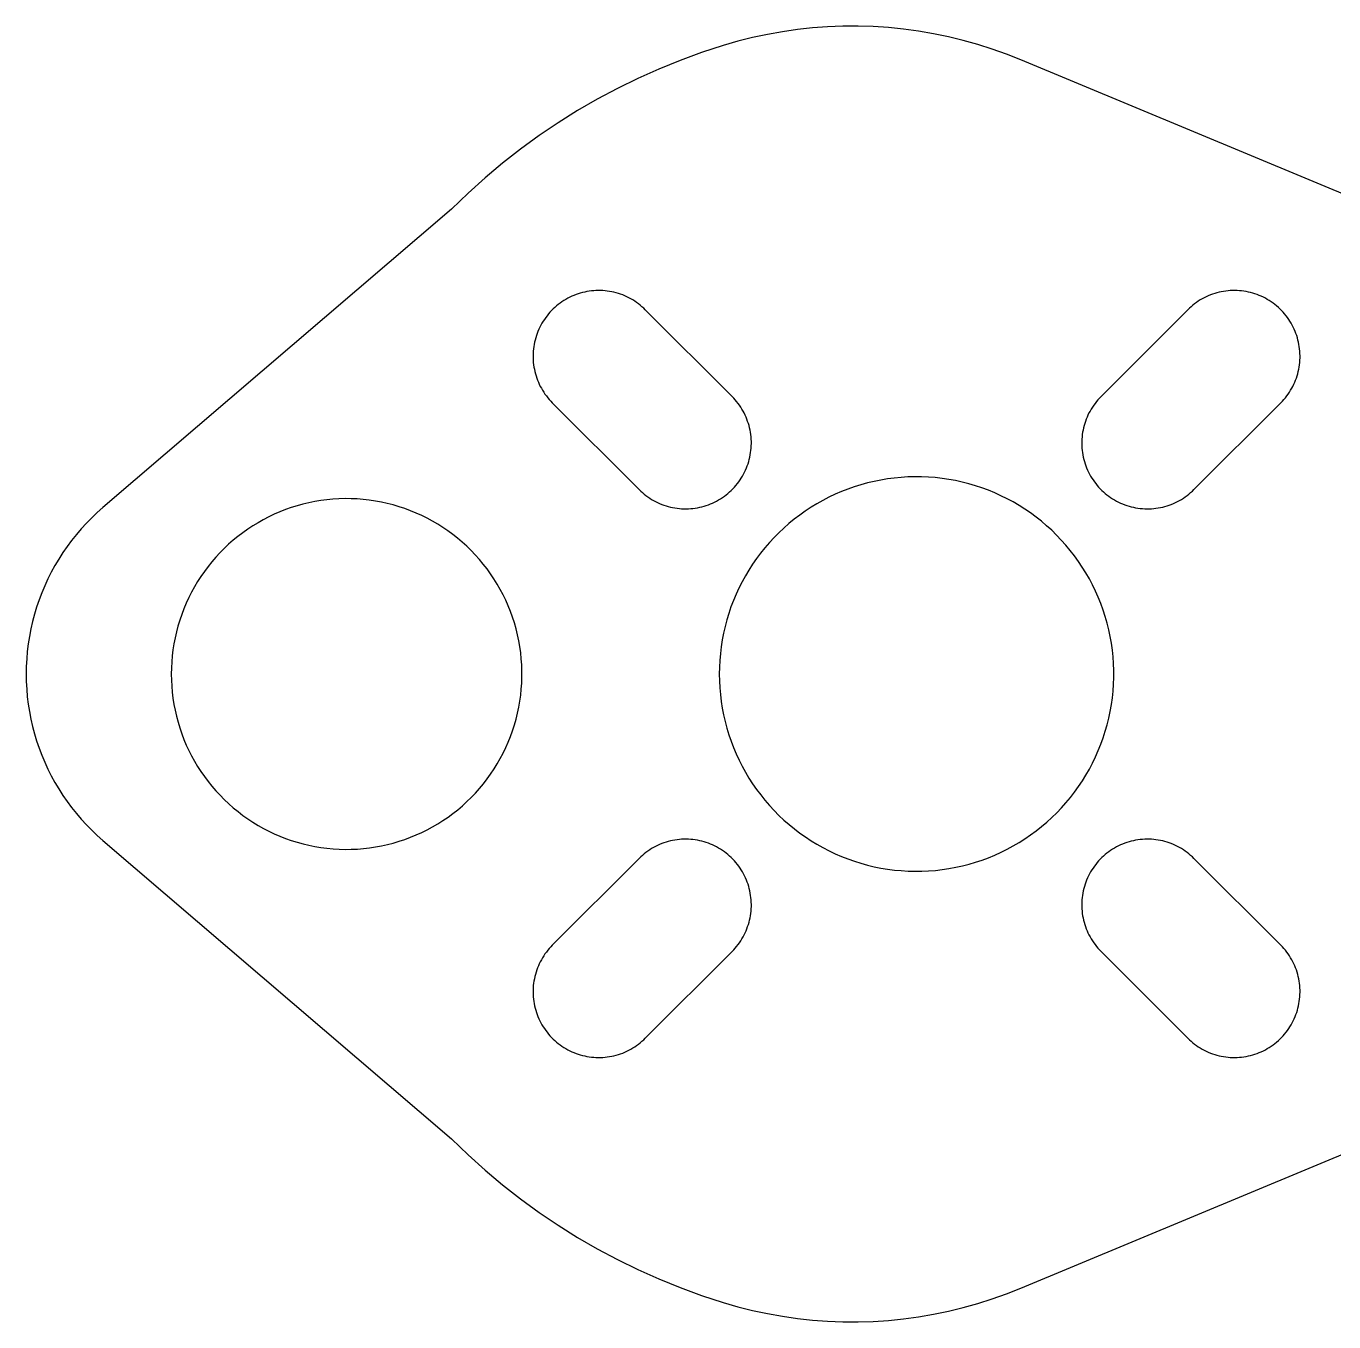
# Model space of a CAD drawing. Header units: millimetres. Extents: x 1015 to 1415, y -25 to 475.
# Drawn here: x 1058.83 to 1088.66, y 54.5 to 84.05 of the extents above; entities that cross this region are included whole.
import ezdxf

# ---------------------------------------------------------------- set-up
doc = ezdxf.new("R2010")
doc.units = ezdxf.units.MM
doc.header["$MEASUREMENT"] = 0
doc.layers.add('corte', color=1, linetype='Continuous', true_color=0xff0000)

msp = doc.modelspace()

# ---------------------------------------------------------------- linework, layer by layer
at = {"layer": 'corte', "linetype": 'Continuous', "lineweight": 25}
for p, q in [((1075.741, 83.866), (1075.402, 83.793)), ((1076.082, 83.927), (1075.741, 83.866)), ((1076.425, 83.976), (1076.082, 83.927)), ((1076.77, 84.013), (1076.425, 83.976)), ((1077.115, 84.039), (1076.77, 84.013)), ((1077.462, 84.052), (1077.115, 84.039)), ((1077.808, 84.053), (1077.462, 84.052)), ((1078.154, 84.043), (1077.808, 84.053)), ((1078.5, 84.02), (1078.154, 84.043)), ((1078.845, 83.985), (1078.5, 84.02)), ((1079.189, 83.939), (1078.845, 83.985)), ((1079.53, 83.88), (1079.189, 83.939)), ((1079.869, 83.81), (1079.53, 83.88)), ((1074.733, 83.612), (1074.237, 83.45)), ((1075.066, 83.708), (1074.733, 83.612)), ((1075.402, 83.793), (1075.066, 83.708)), ((1080.206, 83.728), (1079.869, 83.81)), ((1080.54, 83.634), (1080.206, 83.728)), ((1080.87, 83.529), (1080.54, 83.634)), ((1081.197, 83.413), (1080.87, 83.529)), ((1073.747, 83.271), (1073.263, 83.075)), ((1074.237, 83.45), (1073.747, 83.271)), ((1081.519, 83.285), (1081.197, 83.413)), ((1101.296, 75.044), (1081.519, 83.285)), ((1073.263, 83.075), (1072.787, 82.862)), ((1072.318, 82.633), (1071.858, 82.387)), ((1072.787, 82.862), (1072.318, 82.633)), ((1071.858, 82.387), (1071.406, 82.126)), ((1071.406, 82.126), (1070.964, 81.849)), ((1070.964, 81.849), (1070.531, 81.557)), ((1070.531, 81.557), (1070.109, 81.25)), ((1070.109, 81.25), (1069.698, 80.929)), ((1069.698, 80.929), (1069.299, 80.593)), ((1069.299, 80.593), (1068.911, 80.244)), ((1068.911, 80.244), (1068.536, 79.882)), ((1068.536, 79.882), (1060.581, 73.074)), ((1071.232, 77.869), (1071.186, 77.845)), ((1071.279, 77.891), (1071.232, 77.869)), ((1071.326, 77.911), (1071.279, 77.891)), ((1071.375, 77.93), (1071.326, 77.911)), ((1071.424, 77.947), (1071.375, 77.93)), ((1071.473, 77.962), (1071.424, 77.947)), ((1071.523, 77.976), (1071.473, 77.962)), ((1071.573, 77.988), (1071.523, 77.976)), ((1071.624, 77.998), (1071.573, 77.988)), ((1071.675, 78.007), (1071.624, 77.998)), ((1071.727, 78.013), (1071.675, 78.007)), ((1071.778, 78.018), (1071.727, 78.013)), ((1071.83, 78.022), (1071.778, 78.018)), ((1071.882, 78.023), (1071.83, 78.022)), ((1071.933, 78.022), (1071.882, 78.023)), ((1071.985, 78.02), (1071.933, 78.022)), ((1072.037, 78.016), (1071.985, 78.02)), ((1072.088, 78.01), (1072.037, 78.016)), ((1072.139, 78.003), (1072.088, 78.01)), ((1072.19, 77.993), (1072.139, 78.003)), ((1072.241, 77.982), (1072.19, 77.993)), ((1072.291, 77.97), (1072.241, 77.982)), ((1072.341, 77.955), (1072.291, 77.97)), ((1072.39, 77.939), (1072.341, 77.955)), ((1072.439, 77.921), (1072.39, 77.939)), ((1072.486, 77.901), (1072.439, 77.921)), ((1072.534, 77.88), (1072.486, 77.901)), ((1072.58, 77.857), (1072.534, 77.88)), ((1072.626, 77.833), (1072.58, 77.857)), ((1085.705, 77.857), (1085.659, 77.833)), ((1085.751, 77.88), (1085.705, 77.857)), ((1085.798, 77.901), (1085.751, 77.88)), ((1085.846, 77.921), (1085.798, 77.901)), ((1085.895, 77.939), (1085.846, 77.921)), ((1085.944, 77.955), (1085.895, 77.939)), ((1085.994, 77.97), (1085.944, 77.955)), ((1086.044, 77.982), (1085.994, 77.97)), ((1086.094, 77.993), (1086.044, 77.982)), ((1086.145, 78.003), (1086.094, 77.993)), ((1086.197, 78.01), (1086.145, 78.003)), ((1086.248, 78.016), (1086.197, 78.01)), ((1086.3, 78.02), (1086.248, 78.016)), ((1086.351, 78.022), (1086.3, 78.02)), ((1086.403, 78.023), (1086.351, 78.022)), ((1086.455, 78.022), (1086.403, 78.023)), ((1086.507, 78.018), (1086.455, 78.022)), ((1086.558, 78.013), (1086.507, 78.018)), ((1086.61, 78.007), (1086.558, 78.013)), ((1086.661, 77.998), (1086.61, 78.007)), ((1086.711, 77.988), (1086.661, 77.998)), ((1086.762, 77.976), (1086.711, 77.988)), ((1086.812, 77.962), (1086.762, 77.976)), ((1086.861, 77.947), (1086.812, 77.962)), ((1086.91, 77.93), (1086.861, 77.947)), ((1086.958, 77.911), (1086.91, 77.93)), ((1087.006, 77.891), (1086.958, 77.911)), ((1087.053, 77.869), (1087.006, 77.891)), ((1087.099, 77.845), (1087.053, 77.869)), ((1070.816, 77.565), (1070.78, 77.527)), ((1070.852, 77.602), (1070.816, 77.565)), ((1070.89, 77.637), (1070.852, 77.602)), ((1070.929, 77.671), (1070.89, 77.637)), ((1070.969, 77.704), (1070.929, 77.671)), ((1071.011, 77.735), (1070.969, 77.704)), ((1071.053, 77.765), (1071.011, 77.735)), ((1071.096, 77.793), (1071.053, 77.765)), ((1071.141, 77.82), (1071.096, 77.793)), ((1071.186, 77.845), (1071.141, 77.82)), ((1072.671, 77.807), (1072.626, 77.833)), ((1072.714, 77.779), (1072.671, 77.807)), ((1072.757, 77.75), (1072.714, 77.779)), ((1072.799, 77.719), (1072.757, 77.75)), ((1072.84, 77.688), (1072.799, 77.719)), ((1072.879, 77.654), (1072.84, 77.688)), ((1072.918, 77.62), (1072.879, 77.654)), ((1072.955, 77.584), (1072.918, 77.62)), ((1074.935, 75.604), (1072.955, 77.584)), ((1085.33, 77.584), (1083.35, 75.604)), ((1085.367, 77.62), (1085.33, 77.584)), ((1085.405, 77.654), (1085.367, 77.62)), ((1085.445, 77.688), (1085.405, 77.654)), ((1085.486, 77.719), (1085.445, 77.688)), ((1085.527, 77.75), (1085.486, 77.719)), ((1085.57, 77.779), (1085.527, 77.75)), ((1085.614, 77.807), (1085.57, 77.779)), ((1085.659, 77.833), (1085.614, 77.807)), ((1087.144, 77.82), (1087.099, 77.845)), ((1087.188, 77.793), (1087.144, 77.82)), ((1087.232, 77.765), (1087.188, 77.793)), ((1087.274, 77.735), (1087.232, 77.765)), ((1087.315, 77.704), (1087.274, 77.735)), ((1087.355, 77.671), (1087.315, 77.704)), ((1087.395, 77.637), (1087.355, 77.671)), ((1087.432, 77.602), (1087.395, 77.637)), ((1087.469, 77.565), (1087.432, 77.602)), ((1087.504, 77.527), (1087.469, 77.565)), ((1070.598, 77.277), (1070.572, 77.231)), ((1070.624, 77.321), (1070.598, 77.277)), ((1070.653, 77.364), (1070.624, 77.321)), ((1070.683, 77.407), (1070.653, 77.364)), ((1070.714, 77.448), (1070.683, 77.407)), ((1070.746, 77.488), (1070.714, 77.448)), ((1070.78, 77.527), (1070.746, 77.488)), ((1087.538, 77.488), (1087.504, 77.527)), ((1087.571, 77.448), (1087.538, 77.488)), ((1087.602, 77.407), (1087.571, 77.448)), ((1087.632, 77.364), (1087.602, 77.407)), ((1087.66, 77.321), (1087.632, 77.364)), ((1087.687, 77.277), (1087.66, 77.321)), ((1087.712, 77.231), (1087.687, 77.277)), ((1070.47, 76.994), (1070.455, 76.944)), ((1070.487, 77.043), (1070.47, 76.994)), ((1070.506, 77.091), (1070.487, 77.043)), ((1070.527, 77.139), (1070.506, 77.091)), ((1070.549, 77.185), (1070.527, 77.139)), ((1070.572, 77.231), (1070.549, 77.185)), ((1087.736, 77.185), (1087.712, 77.231)), ((1087.758, 77.139), (1087.736, 77.185)), ((1087.778, 77.091), (1087.758, 77.139)), ((1087.797, 77.043), (1087.778, 77.091)), ((1087.814, 76.994), (1087.797, 77.043)), ((1087.83, 76.944), (1087.814, 76.994)), ((1070.404, 76.691), (1070.399, 76.639)), ((1070.411, 76.742), (1070.404, 76.691)), ((1070.419, 76.793), (1070.411, 76.742)), ((1070.429, 76.844), (1070.419, 76.793)), ((1070.441, 76.894), (1070.429, 76.844)), ((1070.455, 76.944), (1070.441, 76.894)), ((1087.843, 76.894), (1087.83, 76.944)), ((1087.855, 76.844), (1087.843, 76.894)), ((1087.866, 76.793), (1087.855, 76.844)), ((1087.874, 76.742), (1087.866, 76.793)), ((1087.881, 76.691), (1087.874, 76.742)), ((1087.886, 76.639), (1087.881, 76.691)), ((1070.396, 76.588), (1070.395, 76.536)), ((1070.395, 76.536), (1070.395, 76.484)), ((1070.395, 76.484), (1070.397, 76.432)), ((1070.399, 76.639), (1070.396, 76.588)), ((1070.397, 76.432), (1070.401, 76.381)), ((1070.401, 76.381), (1070.407, 76.329)), ((1087.878, 76.329), (1087.883, 76.381)), ((1087.883, 76.381), (1087.887, 76.432)), ((1087.889, 76.588), (1087.886, 76.639)), ((1087.887, 76.432), (1087.89, 76.484)), ((1087.89, 76.536), (1087.889, 76.588)), ((1087.89, 76.484), (1087.89, 76.536)), ((1070.407, 76.329), (1070.415, 76.278)), ((1070.415, 76.278), (1070.424, 76.227)), ((1070.424, 76.227), (1070.435, 76.177)), ((1070.435, 76.177), (1070.448, 76.126)), ((1070.448, 76.126), (1070.462, 76.077)), ((1070.462, 76.077), (1070.479, 76.027)), ((1087.806, 76.027), (1087.822, 76.077)), ((1087.822, 76.077), (1087.837, 76.126)), ((1087.837, 76.126), (1087.85, 76.177)), ((1087.85, 76.177), (1087.861, 76.227)), ((1087.861, 76.227), (1087.87, 76.278)), ((1087.87, 76.278), (1087.878, 76.329)), ((1070.479, 76.027), (1070.497, 75.979)), ((1070.497, 75.979), (1070.516, 75.931)), ((1070.516, 75.931), (1070.537, 75.884)), ((1070.537, 75.884), (1070.56, 75.837)), ((1070.56, 75.837), (1070.585, 75.792)), ((1070.585, 75.792), (1070.611, 75.747)), ((1087.674, 75.747), (1087.7, 75.792)), ((1087.7, 75.792), (1087.724, 75.837)), ((1087.724, 75.837), (1087.747, 75.884)), ((1087.747, 75.884), (1087.768, 75.931)), ((1087.768, 75.931), (1087.788, 75.979)), ((1087.788, 75.979), (1087.806, 76.027)), ((1070.611, 75.747), (1070.638, 75.703)), ((1070.638, 75.703), (1070.667, 75.66)), ((1070.667, 75.66), (1070.698, 75.618)), ((1070.698, 75.618), (1070.73, 75.578)), ((1070.73, 75.578), (1070.763, 75.538)), ((1070.763, 75.538), (1070.798, 75.499)), ((1070.798, 75.499), (1070.834, 75.462)), ((1074.971, 75.566), (1074.935, 75.604)), ((1075.006, 75.528), (1074.971, 75.566)), ((1075.039, 75.488), (1075.006, 75.528)), ((1075.071, 75.448), (1075.039, 75.488)), ((1083.246, 75.488), (1083.214, 75.448)), ((1083.279, 75.528), (1083.246, 75.488)), ((1083.314, 75.566), (1083.279, 75.528)), ((1083.35, 75.604), (1083.314, 75.566)), ((1087.451, 75.462), (1087.487, 75.499)), ((1087.487, 75.499), (1087.522, 75.538)), ((1087.522, 75.538), (1087.555, 75.578)), ((1087.555, 75.578), (1087.587, 75.618)), ((1087.587, 75.618), (1087.617, 75.66)), ((1087.617, 75.66), (1087.646, 75.703)), ((1087.646, 75.703), (1087.674, 75.747)), ((1070.834, 75.462), (1072.814, 73.482)), ((1075.101, 75.406), (1075.071, 75.448)), ((1075.131, 75.363), (1075.101, 75.406)), ((1075.158, 75.319), (1075.131, 75.363)), ((1075.184, 75.274), (1075.158, 75.319)), ((1075.209, 75.229), (1075.184, 75.274)), ((1075.231, 75.182), (1075.209, 75.229)), ((1075.253, 75.135), (1075.231, 75.182)), ((1083.053, 75.182), (1083.032, 75.135)), ((1083.076, 75.229), (1083.053, 75.182)), ((1083.101, 75.274), (1083.076, 75.229)), ((1083.127, 75.319), (1083.101, 75.274)), ((1083.154, 75.363), (1083.127, 75.319)), ((1083.183, 75.406), (1083.154, 75.363)), ((1083.214, 75.448), (1083.183, 75.406)), ((1085.471, 73.482), (1087.451, 75.462)), ((1075.272, 75.087), (1075.253, 75.135)), ((1075.29, 75.038), (1075.272, 75.087)), ((1075.306, 74.989), (1075.29, 75.038)), ((1075.321, 74.94), (1075.306, 74.989)), ((1075.334, 74.889), (1075.321, 74.94)), ((1075.345, 74.839), (1075.334, 74.889)), ((1082.951, 74.889), (1082.94, 74.839)), ((1082.964, 74.94), (1082.951, 74.889)), ((1082.978, 74.989), (1082.964, 74.94)), ((1082.994, 75.038), (1082.978, 74.989)), ((1083.012, 75.087), (1082.994, 75.038)), ((1083.032, 75.135), (1083.012, 75.087)), ((1075.354, 74.788), (1075.345, 74.839)), ((1075.362, 74.737), (1075.354, 74.788)), ((1075.368, 74.685), (1075.362, 74.737)), ((1075.372, 74.634), (1075.368, 74.685)), ((1075.374, 74.582), (1075.372, 74.634)), ((1075.374, 74.53), (1075.374, 74.582)), ((1082.911, 74.582), (1082.91, 74.53)), ((1082.913, 74.634), (1082.911, 74.582)), ((1082.917, 74.685), (1082.913, 74.634)), ((1082.923, 74.737), (1082.917, 74.685)), ((1082.93, 74.788), (1082.923, 74.737)), ((1082.94, 74.839), (1082.93, 74.788)), ((1075.35, 74.273), (1075.358, 74.324)), ((1075.358, 74.324), (1075.365, 74.375)), ((1075.365, 74.375), (1075.37, 74.427)), ((1075.37, 74.427), (1075.373, 74.478)), ((1075.373, 74.478), (1075.374, 74.53)), ((1082.91, 74.53), (1082.912, 74.478)), ((1082.912, 74.478), (1082.915, 74.427)), ((1082.915, 74.427), (1082.92, 74.375)), ((1082.92, 74.375), (1082.926, 74.324)), ((1082.926, 74.324), (1082.935, 74.273)), ((1075.263, 73.975), (1075.281, 74.023)), ((1075.281, 74.023), (1075.299, 74.072)), ((1075.299, 74.072), (1075.314, 74.122)), ((1075.314, 74.122), (1075.328, 74.171)), ((1075.328, 74.171), (1075.34, 74.222)), ((1075.34, 74.222), (1075.35, 74.273)), ((1082.935, 74.273), (1082.945, 74.222)), ((1082.945, 74.222), (1082.957, 74.171)), ((1082.957, 74.171), (1082.971, 74.122)), ((1082.971, 74.122), (1082.986, 74.072)), ((1082.986, 74.072), (1083.003, 74.023)), ((1083.003, 74.023), (1083.022, 73.975)), ((1075.086, 73.659), (1075.116, 73.702)), ((1075.116, 73.702), (1075.145, 73.745)), ((1075.145, 73.745), (1075.171, 73.789)), ((1075.171, 73.789), (1075.197, 73.834)), ((1075.197, 73.834), (1075.22, 73.881)), ((1075.22, 73.881), (1075.242, 73.927)), ((1075.242, 73.927), (1075.263, 73.975)), ((1078.325, 73.7), (1078.172, 73.669)), ((1078.479, 73.726), (1078.325, 73.7)), ((1078.634, 73.746), (1078.479, 73.726)), ((1078.79, 73.761), (1078.634, 73.746)), ((1078.946, 73.771), (1078.79, 73.761)), ((1079.102, 73.775), (1078.946, 73.771)), ((1079.258, 73.774), (1079.102, 73.775)), ((1079.414, 73.767), (1079.258, 73.774)), ((1079.57, 73.755), (1079.414, 73.767)), ((1079.725, 73.737), (1079.57, 73.755)), ((1079.88, 73.714), (1079.725, 73.737)), ((1080.033, 73.686), (1079.88, 73.714)), ((1080.186, 73.652), (1080.033, 73.686)), ((1083.022, 73.975), (1083.042, 73.927)), ((1083.042, 73.927), (1083.065, 73.881)), ((1083.065, 73.881), (1083.088, 73.834)), ((1083.088, 73.834), (1083.113, 73.789)), ((1083.113, 73.789), (1083.14, 73.745)), ((1083.14, 73.745), (1083.169, 73.702)), ((1083.169, 73.702), (1083.198, 73.659)), ((1072.814, 73.482), (1072.851, 73.446)), ((1072.851, 73.446), (1072.889, 73.412)), ((1072.889, 73.412), (1072.929, 73.378)), ((1074.799, 73.362), (1074.84, 73.395)), ((1074.84, 73.395), (1074.879, 73.429)), ((1074.879, 73.429), (1074.917, 73.464)), ((1074.917, 73.464), (1074.953, 73.501)), ((1074.953, 73.501), (1074.989, 73.539)), ((1074.989, 73.539), (1075.023, 73.578)), ((1075.023, 73.578), (1075.055, 73.618)), ((1075.055, 73.618), (1075.086, 73.659)), ((1077.428, 73.436), (1077.285, 73.374)), ((1077.573, 73.493), (1077.428, 73.436)), ((1077.721, 73.545), (1077.573, 73.493)), ((1077.87, 73.591), (1077.721, 73.545)), ((1078.02, 73.633), (1077.87, 73.591)), ((1078.172, 73.669), (1078.02, 73.633)), ((1080.337, 73.614), (1080.186, 73.652)), ((1080.487, 73.57), (1080.337, 73.614)), ((1080.635, 73.52), (1080.487, 73.57)), ((1080.782, 73.466), (1080.635, 73.52)), ((1080.926, 73.406), (1080.782, 73.466)), ((1081.068, 73.342), (1080.926, 73.406)), ((1083.198, 73.659), (1083.23, 73.618)), ((1083.23, 73.618), (1083.262, 73.578)), ((1083.262, 73.578), (1083.296, 73.539)), ((1083.296, 73.539), (1083.331, 73.501)), ((1083.331, 73.501), (1083.368, 73.464)), ((1083.368, 73.464), (1083.406, 73.429)), ((1083.406, 73.429), (1083.445, 73.395)), ((1083.445, 73.395), (1083.485, 73.362)), ((1085.356, 73.378), (1085.395, 73.412)), ((1085.395, 73.412), (1085.434, 73.446)), ((1085.434, 73.446), (1085.471, 73.482)), ((1065.011, 73.112), (1064.879, 73.07)), ((1065.145, 73.149), (1065.011, 73.112)), ((1065.28, 73.181), (1065.145, 73.149)), ((1065.416, 73.209), (1065.28, 73.181)), ((1065.553, 73.231), (1065.416, 73.209)), ((1065.691, 73.249), (1065.553, 73.231)), ((1065.829, 73.263), (1065.691, 73.249)), ((1065.968, 73.271), (1065.829, 73.263)), ((1066.106, 73.275), (1065.968, 73.271)), ((1066.245, 73.274), (1066.106, 73.275)), ((1066.384, 73.268), (1066.245, 73.274)), ((1066.522, 73.257), (1066.384, 73.268)), ((1066.66, 73.241), (1066.522, 73.257)), ((1066.798, 73.221), (1066.66, 73.241)), ((1066.934, 73.196), (1066.798, 73.221)), ((1067.07, 73.166), (1066.934, 73.196)), ((1067.204, 73.132), (1067.07, 73.166)), ((1067.337, 73.092), (1067.204, 73.132)), ((1067.469, 73.049), (1067.337, 73.092)), ((1072.929, 73.378), (1072.97, 73.346)), ((1072.97, 73.346), (1073.012, 73.316)), ((1073.012, 73.316), (1073.055, 73.287)), ((1073.055, 73.287), (1073.098, 73.259)), ((1073.098, 73.259), (1073.143, 73.233)), ((1073.143, 73.233), (1073.189, 73.209)), ((1073.189, 73.209), (1073.235, 73.186)), ((1073.235, 73.186), (1073.282, 73.165)), ((1073.282, 73.165), (1073.33, 73.145)), ((1073.33, 73.145), (1073.379, 73.127)), ((1073.379, 73.127), (1073.428, 73.111)), ((1073.428, 73.111), (1073.478, 73.096)), ((1073.478, 73.096), (1073.528, 73.084)), ((1073.528, 73.084), (1073.579, 73.072)), ((1074.196, 73.078), (1074.246, 73.09)), ((1074.246, 73.09), (1074.296, 73.103)), ((1074.296, 73.103), (1074.345, 73.119)), ((1074.345, 73.119), (1074.394, 73.136)), ((1074.394, 73.136), (1074.442, 73.155)), ((1074.442, 73.155), (1074.49, 73.175)), ((1074.49, 73.175), (1074.537, 73.197)), ((1074.537, 73.197), (1074.583, 73.221)), ((1074.583, 73.221), (1074.628, 73.246)), ((1074.628, 73.246), (1074.672, 73.273)), ((1074.672, 73.273), (1074.716, 73.301)), ((1074.716, 73.301), (1074.758, 73.331)), ((1074.758, 73.331), (1074.799, 73.362)), ((1076.869, 73.158), (1076.735, 73.077)), ((1077.005, 73.235), (1076.869, 73.158)), ((1077.143, 73.307), (1077.005, 73.235)), ((1077.285, 73.374), (1077.143, 73.307)), ((1081.208, 73.273), (1081.068, 73.342)), ((1081.346, 73.199), (1081.208, 73.273)), ((1081.481, 73.12), (1081.346, 73.199)), ((1081.613, 73.036), (1081.481, 73.12)), ((1083.485, 73.362), (1083.527, 73.331)), ((1083.527, 73.331), (1083.569, 73.301)), ((1083.569, 73.301), (1083.612, 73.273)), ((1083.612, 73.273), (1083.657, 73.246)), ((1083.657, 73.246), (1083.702, 73.221)), ((1083.702, 73.221), (1083.748, 73.197)), ((1083.748, 73.197), (1083.795, 73.175)), ((1083.795, 73.175), (1083.842, 73.155)), ((1083.842, 73.155), (1083.891, 73.136)), ((1083.891, 73.136), (1083.939, 73.119)), ((1083.939, 73.119), (1083.989, 73.103)), ((1083.989, 73.103), (1084.039, 73.09)), ((1084.039, 73.09), (1084.089, 73.078)), ((1084.706, 73.072), (1084.757, 73.084)), ((1084.757, 73.084), (1084.807, 73.096)), ((1084.807, 73.096), (1084.857, 73.111)), ((1084.857, 73.111), (1084.906, 73.127)), ((1084.906, 73.127), (1084.954, 73.145)), ((1084.954, 73.145), (1085.002, 73.165)), ((1085.002, 73.165), (1085.049, 73.186)), ((1085.049, 73.186), (1085.096, 73.209)), ((1085.096, 73.209), (1085.142, 73.233)), ((1085.142, 73.233), (1085.186, 73.259)), ((1085.186, 73.259), (1085.23, 73.287)), ((1085.23, 73.287), (1085.273, 73.316)), ((1085.273, 73.316), (1085.315, 73.346)), ((1085.315, 73.346), (1085.356, 73.378)), ((1060.327, 72.841), (1060.206, 72.717)), ((1060.452, 72.959), (1060.327, 72.841)), ((1060.581, 73.074), (1060.452, 72.959)), ((1064.242, 72.795), (1064.121, 72.727)), ((1064.366, 72.859), (1064.242, 72.795)), ((1064.491, 72.918), (1064.366, 72.859)), ((1064.618, 72.973), (1064.491, 72.918)), ((1064.748, 73.024), (1064.618, 72.973)), ((1064.879, 73.07), (1064.748, 73.024)), ((1067.599, 73), (1067.469, 73.049)), ((1067.728, 72.947), (1067.599, 73)), ((1067.854, 72.89), (1067.728, 72.947)), ((1067.979, 72.829), (1067.854, 72.89)), ((1068.101, 72.763), (1067.979, 72.829)), ((1073.579, 73.072), (1073.63, 73.063)), ((1073.63, 73.063), (1073.681, 73.056)), ((1073.681, 73.056), (1073.732, 73.05)), ((1073.732, 73.05), (1073.784, 73.046)), ((1073.784, 73.046), (1073.836, 73.044)), ((1073.836, 73.044), (1073.887, 73.043)), ((1073.887, 73.043), (1073.939, 73.044)), ((1073.939, 73.044), (1073.991, 73.048)), ((1073.991, 73.048), (1074.042, 73.052)), ((1074.042, 73.052), (1074.094, 73.059)), ((1074.094, 73.059), (1074.145, 73.068)), ((1074.145, 73.068), (1074.196, 73.078)), ((1076.353, 72.806), (1076.232, 72.707)), ((1076.477, 72.901), (1076.353, 72.806)), ((1076.605, 72.991), (1076.477, 72.901)), ((1076.735, 73.077), (1076.605, 72.991)), ((1081.742, 72.948), (1081.613, 73.036)), ((1081.868, 72.856), (1081.742, 72.948)), ((1081.99, 72.759), (1081.868, 72.856)), ((1084.089, 73.078), (1084.14, 73.068)), ((1084.14, 73.068), (1084.191, 73.059)), ((1084.191, 73.059), (1084.242, 73.052)), ((1084.242, 73.052), (1084.294, 73.048)), ((1084.294, 73.048), (1084.346, 73.044)), ((1084.346, 73.044), (1084.397, 73.043)), ((1084.397, 73.043), (1084.449, 73.044)), ((1084.449, 73.044), (1084.501, 73.046)), ((1084.501, 73.046), (1084.553, 73.05)), ((1084.553, 73.05), (1084.604, 73.056)), ((1084.604, 73.056), (1084.655, 73.063)), ((1084.655, 73.063), (1084.706, 73.072)), ((1060.089, 72.59), (1059.977, 72.459)), ((1060.206, 72.717), (1060.089, 72.59)), ((1063.773, 72.498), (1063.663, 72.414)), ((1063.887, 72.578), (1063.773, 72.498)), ((1064.003, 72.655), (1063.887, 72.578)), ((1064.121, 72.727), (1064.003, 72.655)), ((1068.221, 72.693), (1068.101, 72.763)), ((1068.338, 72.618), (1068.221, 72.693)), ((1068.453, 72.54), (1068.338, 72.618)), ((1068.565, 72.458), (1068.453, 72.54)), ((1076.001, 72.497), (1075.891, 72.386)), ((1076.115, 72.604), (1076.001, 72.497)), ((1076.232, 72.707), (1076.115, 72.604)), ((1082.11, 72.658), (1081.99, 72.759)), ((1082.225, 72.553), (1082.11, 72.658)), ((1082.337, 72.444), (1082.225, 72.553)), ((1059.869, 72.324), (1059.767, 72.186)), ((1059.977, 72.459), (1059.869, 72.324)), ((1063.451, 72.234), (1063.35, 72.139)), ((1063.555, 72.326), (1063.451, 72.234)), ((1063.663, 72.414), (1063.555, 72.326)), ((1068.674, 72.372), (1068.565, 72.458)), ((1068.78, 72.282), (1068.674, 72.372)), ((1068.883, 72.189), (1068.78, 72.282)), ((1068.982, 72.092), (1068.883, 72.189)), ((1075.785, 72.271), (1075.683, 72.153)), ((1075.891, 72.386), (1075.785, 72.271)), ((1082.445, 72.331), (1082.337, 72.444)), ((1082.549, 72.215), (1082.445, 72.331)), ((1082.649, 72.095), (1082.549, 72.215)), ((1059.575, 71.898), (1059.487, 71.75)), ((1059.669, 72.044), (1059.575, 71.898)), ((1059.767, 72.186), (1059.669, 72.044)), ((1063.158, 71.939), (1063.067, 71.833)), ((1063.252, 72.041), (1063.158, 71.939)), ((1063.35, 72.139), (1063.252, 72.041)), ((1069.078, 71.992), (1068.982, 72.092)), ((1069.171, 71.888), (1069.078, 71.992)), ((1069.26, 71.782), (1069.171, 71.888)), ((1075.492, 71.906), (1075.403, 71.778)), ((1075.585, 72.031), (1075.492, 71.906)), ((1075.683, 72.153), (1075.585, 72.031)), ((1082.745, 71.972), (1082.649, 72.095)), ((1082.836, 71.845), (1082.745, 71.972)), ((1059.405, 71.598), (1059.327, 71.444)), ((1059.487, 71.75), (1059.405, 71.598)), ((1062.897, 71.614), (1062.818, 71.5)), ((1062.981, 71.725), (1062.897, 71.614)), ((1063.067, 71.833), (1062.981, 71.725)), ((1069.345, 71.672), (1069.26, 71.782)), ((1069.426, 71.559), (1069.345, 71.672)), ((1075.318, 71.647), (1075.238, 71.512)), ((1075.403, 71.778), (1075.318, 71.647)), ((1082.923, 71.715), (1082.836, 71.845)), ((1083.006, 71.582), (1082.923, 71.715)), ((1059.327, 71.444), (1059.255, 71.287)), ((1062.743, 71.383), (1062.672, 71.264)), ((1062.818, 71.5), (1062.743, 71.383)), ((1069.503, 71.444), (1069.426, 71.559)), ((1069.576, 71.326), (1069.503, 71.444)), ((1069.646, 71.206), (1069.576, 71.326)), ((1075.163, 71.376), (1075.092, 71.236)), ((1075.238, 71.512), (1075.163, 71.376)), ((1083.084, 71.447), (1083.006, 71.582)), ((1083.157, 71.309), (1083.084, 71.447)), ((1083.225, 71.168), (1083.157, 71.309)), ((1059.188, 71.128), (1059.127, 70.967)), ((1059.255, 71.287), (1059.188, 71.128)), ((1062.542, 71.018), (1062.484, 70.892)), ((1062.605, 71.142), (1062.542, 71.018)), ((1062.672, 71.264), (1062.605, 71.142)), ((1069.711, 71.083), (1069.646, 71.206)), ((1069.771, 70.958), (1069.711, 71.083)), ((1075.027, 71.094), (1074.966, 70.951)), ((1075.092, 71.236), (1075.027, 71.094)), ((1083.288, 71.026), (1083.225, 71.168)), ((1083.346, 70.881), (1083.288, 71.026)), ((1059.071, 70.803), (1059.022, 70.638)), ((1059.127, 70.967), (1059.071, 70.803)), ((1062.43, 70.764), (1062.381, 70.635)), ((1062.484, 70.892), (1062.43, 70.764)), ((1069.827, 70.831), (1069.771, 70.958)), ((1069.879, 70.702), (1069.827, 70.831)), ((1069.926, 70.572), (1069.879, 70.702)), ((1074.91, 70.805), (1074.86, 70.657)), ((1074.966, 70.951), (1074.91, 70.805)), ((1083.399, 70.734), (1083.346, 70.881)), ((1083.447, 70.585), (1083.399, 70.734)), ((1058.977, 70.471), (1058.939, 70.303)), ((1059.022, 70.638), (1058.977, 70.471)), ((1062.336, 70.503), (1062.295, 70.37)), ((1062.381, 70.635), (1062.336, 70.503)), ((1069.969, 70.44), (1069.926, 70.572)), ((1070.007, 70.306), (1069.969, 70.44)), ((1074.814, 70.507), (1074.774, 70.356)), ((1074.86, 70.657), (1074.814, 70.507)), ((1083.49, 70.435), (1083.447, 70.585)), ((1083.528, 70.283), (1083.49, 70.435)), ((1058.906, 70.134), (1058.88, 69.963)), ((1058.939, 70.303), (1058.906, 70.134)), ((1062.229, 70.101), (1062.202, 69.965)), ((1062.26, 70.236), (1062.229, 70.101)), ((1062.295, 70.37), (1062.26, 70.236)), ((1070.041, 70.171), (1070.007, 70.306)), ((1070.069, 70.035), (1070.041, 70.171)), ((1074.739, 70.204), (1074.71, 70.051)), ((1074.774, 70.356), (1074.739, 70.204)), ((1083.56, 70.13), (1083.528, 70.283)), ((1083.587, 69.977), (1083.56, 70.13)), ((1058.88, 69.963), (1058.859, 69.792)), ((1062.181, 69.827), (1062.164, 69.69)), ((1062.202, 69.965), (1062.181, 69.827)), ((1070.093, 69.899), (1070.069, 70.035)), ((1070.113, 69.761), (1070.093, 69.899)), ((1074.685, 69.896), (1074.667, 69.741)), ((1074.71, 70.051), (1074.685, 69.896)), ((1083.609, 69.822), (1083.587, 69.977)), ((1083.625, 69.667), (1083.609, 69.822)), ((1058.844, 69.62), (1058.835, 69.448)), ((1058.859, 69.792), (1058.844, 69.62)), ((1062.152, 69.551), (1062.145, 69.413)), ((1062.164, 69.69), (1062.152, 69.551)), ((1070.127, 69.623), (1070.113, 69.761)), ((1070.137, 69.485), (1070.127, 69.623)), ((1074.653, 69.586), (1074.645, 69.43)), ((1074.667, 69.741), (1074.653, 69.586)), ((1083.636, 69.511), (1083.625, 69.667)), ((1083.642, 69.355), (1083.636, 69.511)), ((1058.835, 69.448), (1058.832, 69.275)), ((1058.832, 69.275), (1058.835, 69.103)), ((1062.145, 69.413), (1062.142, 69.274)), ((1062.142, 69.274), (1062.145, 69.135)), ((1070.142, 69.346), (1070.137, 69.485)), ((1070.137, 69.068), (1070.142, 69.207)), ((1070.142, 69.207), (1070.142, 69.346)), ((1074.645, 69.43), (1074.642, 69.274)), ((1074.642, 69.274), (1074.645, 69.117)), ((1083.642, 69.198), (1083.642, 69.355)), ((1058.835, 69.103), (1058.844, 68.93)), ((1058.844, 68.93), (1058.859, 68.758)), ((1062.145, 69.135), (1062.152, 68.996)), ((1062.152, 68.996), (1062.164, 68.858)), ((1070.113, 68.792), (1070.127, 68.93)), ((1070.127, 68.93), (1070.137, 69.068)), ((1074.645, 69.117), (1074.653, 68.961)), ((1074.653, 68.961), (1074.667, 68.806)), ((1083.626, 68.887), (1083.636, 69.042)), ((1083.636, 69.042), (1083.642, 69.198)), ((1058.859, 68.758), (1058.88, 68.587)), ((1062.164, 68.858), (1062.181, 68.72)), ((1062.181, 68.72), (1062.203, 68.583)), ((1070.07, 68.517), (1070.094, 68.654)), ((1070.094, 68.654), (1070.113, 68.792)), ((1074.667, 68.806), (1074.686, 68.651)), ((1074.686, 68.651), (1074.71, 68.496)), ((1083.588, 68.576), (1083.609, 68.731)), ((1083.609, 68.731), (1083.626, 68.887)), ((1058.88, 68.587), (1058.906, 68.416)), ((1058.906, 68.416), (1058.939, 68.247)), ((1062.203, 68.583), (1062.229, 68.447)), ((1062.229, 68.447), (1062.26, 68.311)), ((1062.26, 68.311), (1062.296, 68.177)), ((1070.008, 68.247), (1070.041, 68.381)), ((1070.041, 68.381), (1070.07, 68.517)), ((1074.71, 68.496), (1074.74, 68.343)), ((1074.74, 68.343), (1074.775, 68.191)), ((1083.529, 68.27), (1083.561, 68.423)), ((1083.561, 68.423), (1083.588, 68.576)), ((1058.939, 68.247), (1058.977, 68.079)), ((1058.977, 68.079), (1059.022, 67.912)), ((1062.296, 68.177), (1062.336, 68.044)), ((1062.336, 68.044), (1062.381, 67.913)), ((1069.927, 67.981), (1069.97, 68.113)), ((1069.97, 68.113), (1070.008, 68.247)), ((1074.775, 68.191), (1074.815, 68.04)), ((1074.815, 68.04), (1074.861, 67.891)), ((1083.448, 67.968), (1083.491, 68.118)), ((1083.491, 68.118), (1083.529, 68.27)), ((1059.022, 67.912), (1059.071, 67.747)), ((1059.071, 67.747), (1059.127, 67.583)), ((1062.381, 67.913), (1062.431, 67.783)), ((1062.431, 67.783), (1062.485, 67.655)), ((1069.772, 67.595), (1069.828, 67.722)), ((1069.828, 67.722), (1069.88, 67.85)), ((1069.88, 67.85), (1069.927, 67.981)), ((1074.861, 67.891), (1074.911, 67.743)), ((1074.911, 67.743), (1074.967, 67.597)), ((1083.347, 67.672), (1083.4, 67.819)), ((1083.4, 67.819), (1083.448, 67.968)), ((1059.127, 67.583), (1059.188, 67.422)), ((1059.188, 67.422), (1059.255, 67.263)), ((1062.485, 67.655), (1062.543, 67.529)), ((1062.543, 67.529), (1062.606, 67.406)), ((1069.647, 67.347), (1069.712, 67.47)), ((1069.712, 67.47), (1069.772, 67.595)), ((1074.967, 67.597), (1075.028, 67.453)), ((1075.028, 67.453), (1075.094, 67.311)), ((1083.226, 67.384), (1083.289, 67.527)), ((1083.289, 67.527), (1083.347, 67.672)), ((1059.255, 67.263), (1059.327, 67.106)), ((1062.606, 67.406), (1062.673, 67.284)), ((1062.673, 67.284), (1062.744, 67.165)), ((1062.744, 67.165), (1062.82, 67.048)), ((1069.505, 67.108), (1069.578, 67.226)), ((1069.578, 67.226), (1069.647, 67.347)), ((1075.094, 67.311), (1075.164, 67.172)), ((1075.164, 67.172), (1075.239, 67.035)), ((1083.085, 67.106), (1083.158, 67.244)), ((1083.158, 67.244), (1083.226, 67.384)), ((1059.327, 67.106), (1059.405, 66.952)), ((1059.405, 66.952), (1059.487, 66.8)), ((1062.82, 67.048), (1062.899, 66.934)), ((1062.899, 66.934), (1062.982, 66.823)), ((1062.982, 66.823), (1063.069, 66.715)), ((1069.261, 66.771), (1069.346, 66.88)), ((1069.346, 66.88), (1069.427, 66.993)), ((1069.427, 66.993), (1069.505, 67.108)), ((1075.239, 67.035), (1075.32, 66.901)), ((1075.32, 66.901), (1075.404, 66.77)), ((1082.838, 66.708), (1082.925, 66.837)), ((1082.925, 66.837), (1083.007, 66.97)), ((1083.007, 66.97), (1083.085, 67.106)), ((1059.487, 66.8), (1059.575, 66.652)), ((1059.575, 66.652), (1059.669, 66.507)), ((1063.069, 66.715), (1063.16, 66.61)), ((1063.16, 66.61), (1063.254, 66.508)), ((1068.984, 66.46), (1069.08, 66.56)), ((1069.08, 66.56), (1069.172, 66.664)), ((1069.172, 66.664), (1069.261, 66.771)), ((1075.404, 66.77), (1075.493, 66.641)), ((1075.493, 66.641), (1075.587, 66.516)), ((1082.651, 66.457), (1082.747, 66.581)), ((1082.747, 66.581), (1082.838, 66.708)), ((1059.669, 66.507), (1059.767, 66.365)), ((1059.767, 66.365), (1059.869, 66.226)), ((1059.869, 66.226), (1059.977, 66.091)), ((1063.254, 66.508), (1063.352, 66.409)), ((1063.352, 66.409), (1063.453, 66.314)), ((1063.453, 66.314), (1063.557, 66.222)), ((1063.557, 66.222), (1063.665, 66.135)), ((1068.676, 66.18), (1068.782, 66.27)), ((1068.782, 66.27), (1068.885, 66.363)), ((1068.885, 66.363), (1068.984, 66.46)), ((1075.587, 66.516), (1075.685, 66.395)), ((1075.685, 66.395), (1075.787, 66.276)), ((1075.787, 66.276), (1075.893, 66.162)), ((1082.339, 66.108), (1082.447, 66.221)), ((1082.447, 66.221), (1082.551, 66.337)), ((1082.551, 66.337), (1082.651, 66.457)), ((1059.977, 66.091), (1060.089, 65.96)), ((1060.089, 65.96), (1060.206, 65.833)), ((1063.665, 66.135), (1063.775, 66.05)), ((1063.775, 66.05), (1063.889, 65.97)), ((1063.889, 65.97), (1064.005, 65.894)), ((1068.223, 65.859), (1068.34, 65.933)), ((1068.34, 65.933), (1068.455, 66.011)), ((1068.455, 66.011), (1068.567, 66.094)), ((1068.567, 66.094), (1068.676, 66.18)), ((1075.893, 66.162), (1076.003, 66.051)), ((1076.003, 66.051), (1076.117, 65.944)), ((1076.117, 65.944), (1076.234, 65.841)), ((1082.112, 65.894), (1082.227, 65.999)), ((1082.227, 65.999), (1082.339, 66.108)), ((1060.206, 65.833), (1060.327, 65.71)), ((1060.327, 65.71), (1060.452, 65.591)), ((1064.005, 65.894), (1064.123, 65.822)), ((1064.123, 65.822), (1064.245, 65.754)), ((1064.245, 65.754), (1064.368, 65.69)), ((1064.368, 65.69), (1064.493, 65.631)), ((1064.493, 65.631), (1064.621, 65.576)), ((1067.73, 65.604), (1067.857, 65.661)), ((1067.857, 65.661), (1067.981, 65.723)), ((1067.981, 65.723), (1068.103, 65.789)), ((1068.103, 65.789), (1068.223, 65.859)), ((1076.234, 65.841), (1076.355, 65.742)), ((1076.355, 65.742), (1076.48, 65.647)), ((1076.48, 65.647), (1076.607, 65.557)), ((1081.744, 65.603), (1081.87, 65.696)), ((1081.87, 65.696), (1081.993, 65.793)), ((1081.993, 65.793), (1082.112, 65.894)), ((1060.452, 65.591), (1060.581, 65.476)), ((1060.581, 65.476), (1068.536, 58.668)), ((1064.621, 65.576), (1064.75, 65.525)), ((1064.75, 65.525), (1064.881, 65.479)), ((1064.881, 65.479), (1065.014, 65.438)), ((1065.014, 65.438), (1065.148, 65.401)), ((1065.148, 65.401), (1065.283, 65.369)), ((1065.283, 65.369), (1065.419, 65.341)), ((1065.419, 65.341), (1065.556, 65.318)), ((1066.663, 65.309), (1066.8, 65.33)), ((1066.8, 65.33), (1066.937, 65.355)), ((1066.937, 65.355), (1067.072, 65.385)), ((1067.072, 65.385), (1067.207, 65.419)), ((1067.207, 65.419), (1067.34, 65.459)), ((1067.34, 65.459), (1067.472, 65.502)), ((1067.472, 65.502), (1067.602, 65.551)), ((1067.602, 65.551), (1067.73, 65.604)), ((1073.189, 65.341), (1073.143, 65.317)), ((1073.235, 65.364), (1073.189, 65.341)), ((1073.282, 65.385), (1073.235, 65.364)), ((1073.33, 65.405), (1073.282, 65.385)), ((1073.379, 65.423), (1073.33, 65.405)), ((1073.428, 65.439), (1073.379, 65.423)), ((1073.478, 65.454), (1073.428, 65.439)), ((1073.528, 65.467), (1073.478, 65.454)), ((1073.579, 65.478), (1073.528, 65.467)), ((1073.63, 65.487), (1073.579, 65.478)), ((1073.681, 65.495), (1073.63, 65.487)), ((1073.732, 65.5), (1073.681, 65.495)), ((1073.784, 65.504), (1073.732, 65.5)), ((1073.836, 65.507), (1073.784, 65.504)), ((1073.887, 65.507), (1073.836, 65.507)), ((1073.939, 65.506), (1073.887, 65.507)), ((1073.991, 65.503), (1073.939, 65.506)), ((1074.042, 65.498), (1073.991, 65.503)), ((1074.094, 65.491), (1074.042, 65.498)), ((1074.145, 65.483), (1074.094, 65.491)), ((1074.196, 65.472), (1074.145, 65.483)), ((1074.246, 65.46), (1074.196, 65.472)), ((1074.296, 65.447), (1074.246, 65.46)), ((1074.345, 65.431), (1074.296, 65.447)), ((1074.394, 65.414), (1074.345, 65.431)), ((1074.442, 65.395), (1074.394, 65.414)), ((1074.49, 65.375), (1074.442, 65.395)), ((1074.537, 65.353), (1074.49, 65.375)), ((1074.583, 65.329), (1074.537, 65.353)), ((1074.628, 65.304), (1074.583, 65.329)), ((1076.607, 65.557), (1076.738, 65.471)), ((1076.738, 65.471), (1076.871, 65.39)), ((1076.871, 65.39), (1077.007, 65.314)), ((1081.211, 65.279), (1081.348, 65.353)), ((1081.348, 65.353), (1081.483, 65.432)), ((1081.483, 65.432), (1081.615, 65.515)), ((1081.615, 65.515), (1081.744, 65.603)), ((1083.702, 65.329), (1083.657, 65.304)), ((1083.748, 65.353), (1083.702, 65.329)), ((1083.795, 65.375), (1083.748, 65.353)), ((1083.842, 65.395), (1083.795, 65.375)), ((1083.891, 65.414), (1083.842, 65.395)), ((1083.939, 65.431), (1083.891, 65.414)), ((1083.989, 65.447), (1083.939, 65.431)), ((1084.039, 65.46), (1083.989, 65.447)), ((1084.089, 65.472), (1084.039, 65.46)), ((1084.14, 65.483), (1084.089, 65.472)), ((1084.191, 65.491), (1084.14, 65.483)), ((1084.242, 65.498), (1084.191, 65.491)), ((1084.294, 65.503), (1084.242, 65.498)), ((1084.346, 65.506), (1084.294, 65.503)), ((1084.397, 65.507), (1084.346, 65.506)), ((1084.449, 65.507), (1084.397, 65.507)), ((1084.501, 65.504), (1084.449, 65.507)), ((1084.553, 65.5), (1084.501, 65.504)), ((1084.604, 65.495), (1084.553, 65.5)), ((1084.655, 65.487), (1084.604, 65.495)), ((1084.706, 65.478), (1084.655, 65.487)), ((1084.757, 65.467), (1084.706, 65.478)), ((1084.807, 65.454), (1084.757, 65.467)), ((1084.857, 65.439), (1084.807, 65.454)), ((1084.906, 65.423), (1084.857, 65.439)), ((1084.954, 65.405), (1084.906, 65.423)), ((1085.002, 65.385), (1084.954, 65.405)), ((1085.049, 65.364), (1085.002, 65.385)), ((1085.096, 65.341), (1085.049, 65.364)), ((1085.142, 65.317), (1085.096, 65.341)), ((1065.556, 65.318), (1065.693, 65.3)), ((1065.693, 65.3), (1065.832, 65.287)), ((1065.832, 65.287), (1065.97, 65.279)), ((1065.97, 65.279), (1066.109, 65.275)), ((1066.109, 65.275), (1066.248, 65.276)), ((1066.248, 65.276), (1066.387, 65.283)), ((1066.387, 65.283), (1066.525, 65.293)), ((1066.525, 65.293), (1066.663, 65.309)), ((1072.814, 65.068), (1070.834, 63.088)), ((1072.851, 65.104), (1072.814, 65.068)), ((1072.889, 65.138), (1072.851, 65.104)), ((1072.929, 65.172), (1072.889, 65.138)), ((1072.97, 65.204), (1072.929, 65.172)), ((1073.012, 65.234), (1072.97, 65.204)), ((1073.055, 65.263), (1073.012, 65.234)), ((1073.098, 65.291), (1073.055, 65.263)), ((1073.143, 65.317), (1073.098, 65.291)), ((1074.672, 65.277), (1074.628, 65.304)), ((1074.716, 65.249), (1074.672, 65.277)), ((1074.758, 65.219), (1074.716, 65.249)), ((1074.799, 65.188), (1074.758, 65.219)), ((1074.84, 65.155), (1074.799, 65.188)), ((1074.879, 65.121), (1074.84, 65.155)), ((1074.917, 65.086), (1074.879, 65.121)), ((1074.953, 65.049), (1074.917, 65.086)), ((1074.989, 65.011), (1074.953, 65.049)), ((1077.007, 65.314), (1077.146, 65.242)), ((1077.146, 65.242), (1077.287, 65.175)), ((1077.287, 65.175), (1077.431, 65.113)), ((1077.431, 65.113), (1077.576, 65.056)), ((1077.576, 65.056), (1077.724, 65.005)), ((1080.49, 64.982), (1080.638, 65.031)), ((1080.638, 65.031), (1080.784, 65.085)), ((1080.784, 65.085), (1080.929, 65.145)), ((1080.929, 65.145), (1081.071, 65.209)), ((1081.071, 65.209), (1081.211, 65.279)), ((1083.331, 65.049), (1083.296, 65.011)), ((1083.368, 65.086), (1083.331, 65.049)), ((1083.406, 65.121), (1083.368, 65.086)), ((1083.445, 65.155), (1083.406, 65.121)), ((1083.485, 65.188), (1083.445, 65.155)), ((1083.527, 65.219), (1083.485, 65.188)), ((1083.569, 65.249), (1083.527, 65.219)), ((1083.612, 65.277), (1083.569, 65.249)), ((1083.657, 65.304), (1083.612, 65.277)), ((1085.186, 65.291), (1085.142, 65.317)), ((1085.23, 65.263), (1085.186, 65.291)), ((1085.273, 65.234), (1085.23, 65.263)), ((1085.315, 65.204), (1085.273, 65.234)), ((1085.356, 65.172), (1085.315, 65.204)), ((1085.395, 65.138), (1085.356, 65.172)), ((1085.434, 65.104), (1085.395, 65.138)), ((1085.471, 65.068), (1085.434, 65.104)), ((1087.451, 63.088), (1085.471, 65.068)), ((1075.023, 64.972), (1074.989, 65.011)), ((1075.055, 64.932), (1075.023, 64.972)), ((1075.086, 64.891), (1075.055, 64.932)), ((1075.116, 64.849), (1075.086, 64.891)), ((1075.145, 64.805), (1075.116, 64.849)), ((1075.171, 64.761), (1075.145, 64.805)), ((1075.197, 64.716), (1075.171, 64.761)), ((1077.724, 65.005), (1077.873, 64.958)), ((1077.873, 64.958), (1078.023, 64.916)), ((1078.023, 64.916), (1078.175, 64.88)), ((1078.175, 64.88), (1078.328, 64.849)), ((1078.328, 64.849), (1078.482, 64.824)), ((1078.482, 64.824), (1078.637, 64.804)), ((1078.637, 64.804), (1078.793, 64.789)), ((1078.793, 64.789), (1078.949, 64.779)), ((1078.949, 64.779), (1079.105, 64.775)), ((1079.105, 64.775), (1079.261, 64.777)), ((1079.261, 64.777), (1079.417, 64.783)), ((1079.417, 64.783), (1079.573, 64.796)), ((1079.573, 64.796), (1079.728, 64.813)), ((1079.728, 64.813), (1079.882, 64.836)), ((1079.882, 64.836), (1080.036, 64.865)), ((1080.036, 64.865), (1080.189, 64.898)), ((1080.189, 64.898), (1080.34, 64.937)), ((1080.34, 64.937), (1080.49, 64.982)), ((1083.113, 64.761), (1083.088, 64.716)), ((1083.14, 64.805), (1083.113, 64.761)), ((1083.169, 64.849), (1083.14, 64.805)), ((1083.198, 64.891), (1083.169, 64.849)), ((1083.23, 64.932), (1083.198, 64.891)), ((1083.262, 64.972), (1083.23, 64.932)), ((1083.296, 65.011), (1083.262, 64.972)), ((1075.22, 64.67), (1075.197, 64.716)), ((1075.242, 64.623), (1075.22, 64.67)), ((1075.263, 64.575), (1075.242, 64.623)), ((1075.281, 64.527), (1075.263, 64.575)), ((1075.299, 64.478), (1075.281, 64.527)), ((1075.314, 64.429), (1075.299, 64.478)), ((1082.986, 64.478), (1082.971, 64.429)), ((1083.003, 64.527), (1082.986, 64.478)), ((1083.022, 64.575), (1083.003, 64.527)), ((1083.042, 64.623), (1083.022, 64.575)), ((1083.065, 64.67), (1083.042, 64.623)), ((1083.088, 64.716), (1083.065, 64.67)), ((1075.328, 64.379), (1075.314, 64.429)), ((1075.34, 64.328), (1075.328, 64.379)), ((1075.35, 64.278), (1075.34, 64.328)), ((1075.358, 64.226), (1075.35, 64.278)), ((1075.365, 64.175), (1075.358, 64.226)), ((1075.37, 64.124), (1075.365, 64.175)), ((1082.92, 64.175), (1082.915, 64.124)), ((1082.926, 64.226), (1082.92, 64.175)), ((1082.935, 64.278), (1082.926, 64.226)), ((1082.945, 64.328), (1082.935, 64.278)), ((1082.957, 64.379), (1082.945, 64.328)), ((1082.971, 64.429), (1082.957, 64.379)), ((1075.362, 63.813), (1075.368, 63.865)), ((1075.368, 63.865), (1075.372, 63.917)), ((1075.373, 64.072), (1075.37, 64.124)), ((1075.372, 63.917), (1075.374, 63.968)), ((1075.374, 64.02), (1075.373, 64.072)), ((1075.374, 63.968), (1075.374, 64.02)), ((1082.912, 64.072), (1082.91, 64.02)), ((1082.91, 64.02), (1082.911, 63.968)), ((1082.911, 63.968), (1082.913, 63.917)), ((1082.915, 64.124), (1082.912, 64.072)), ((1082.913, 63.917), (1082.917, 63.865)), ((1082.917, 63.865), (1082.923, 63.813)), ((1075.29, 63.512), (1075.306, 63.561)), ((1075.306, 63.561), (1075.321, 63.611)), ((1075.321, 63.611), (1075.334, 63.661)), ((1075.334, 63.661), (1075.345, 63.711)), ((1075.345, 63.711), (1075.354, 63.762)), ((1075.354, 63.762), (1075.362, 63.813)), ((1082.923, 63.813), (1082.93, 63.762)), ((1082.93, 63.762), (1082.94, 63.711)), ((1082.94, 63.711), (1082.951, 63.661)), ((1082.951, 63.661), (1082.964, 63.611)), ((1082.964, 63.611), (1082.978, 63.561)), ((1082.978, 63.561), (1082.994, 63.512)), ((1075.158, 63.231), (1075.184, 63.276)), ((1075.184, 63.276), (1075.209, 63.322)), ((1075.209, 63.322), (1075.231, 63.368)), ((1075.231, 63.368), (1075.253, 63.415)), ((1075.253, 63.415), (1075.272, 63.463)), ((1075.272, 63.463), (1075.29, 63.512)), ((1081.519, 55.265), (1101.296, 63.506)), ((1082.994, 63.512), (1083.012, 63.463)), ((1083.012, 63.463), (1083.032, 63.415)), ((1083.032, 63.415), (1083.053, 63.368)), ((1083.053, 63.368), (1083.076, 63.322)), ((1083.076, 63.322), (1083.101, 63.276)), ((1083.101, 63.276), (1083.127, 63.231)), ((1070.73, 62.973), (1070.698, 62.932)), ((1070.763, 63.012), (1070.73, 62.973)), ((1070.798, 63.051), (1070.763, 63.012)), ((1070.834, 63.088), (1070.798, 63.051)), ((1072.955, 60.967), (1074.935, 62.946)), ((1074.935, 62.946), (1074.971, 62.984)), ((1074.971, 62.984), (1075.006, 63.022)), ((1075.006, 63.022), (1075.039, 63.062)), ((1075.039, 63.062), (1075.071, 63.103)), ((1075.071, 63.103), (1075.101, 63.144)), ((1075.101, 63.144), (1075.131, 63.187)), ((1075.131, 63.187), (1075.158, 63.231)), ((1083.127, 63.231), (1083.154, 63.187)), ((1083.154, 63.187), (1083.183, 63.144)), ((1083.183, 63.144), (1083.214, 63.103)), ((1083.214, 63.103), (1083.246, 63.062)), ((1083.246, 63.062), (1083.279, 63.022)), ((1083.279, 63.022), (1083.314, 62.984)), ((1083.314, 62.984), (1083.35, 62.946)), ((1083.35, 62.946), (1085.33, 60.967)), ((1087.487, 63.051), (1087.451, 63.088)), ((1087.522, 63.012), (1087.487, 63.051)), ((1087.555, 62.973), (1087.522, 63.012)), ((1087.587, 62.932), (1087.555, 62.973)), ((1070.537, 62.666), (1070.516, 62.619)), ((1070.56, 62.713), (1070.537, 62.666)), ((1070.585, 62.758), (1070.56, 62.713)), ((1070.611, 62.803), (1070.585, 62.758)), ((1070.638, 62.847), (1070.611, 62.803)), ((1070.667, 62.89), (1070.638, 62.847)), ((1070.698, 62.932), (1070.667, 62.89)), ((1087.617, 62.89), (1087.587, 62.932)), ((1087.646, 62.847), (1087.617, 62.89)), ((1087.674, 62.803), (1087.646, 62.847)), ((1087.7, 62.758), (1087.674, 62.803)), ((1087.724, 62.713), (1087.7, 62.758)), ((1087.747, 62.666), (1087.724, 62.713)), ((1087.768, 62.619), (1087.747, 62.666)), ((1070.435, 62.374), (1070.424, 62.323)), ((1070.448, 62.424), (1070.435, 62.374)), ((1070.462, 62.473), (1070.448, 62.424)), ((1070.479, 62.523), (1070.462, 62.473)), ((1070.497, 62.571), (1070.479, 62.523)), ((1070.516, 62.619), (1070.497, 62.571)), ((1087.788, 62.571), (1087.768, 62.619)), ((1087.806, 62.523), (1087.788, 62.571)), ((1087.822, 62.473), (1087.806, 62.523)), ((1087.837, 62.424), (1087.822, 62.473)), ((1087.85, 62.374), (1087.837, 62.424)), ((1087.861, 62.323), (1087.85, 62.374)), ((1070.397, 62.118), (1070.395, 62.066)), ((1070.395, 62.066), (1070.395, 62.014)), ((1070.401, 62.169), (1070.397, 62.118)), ((1070.407, 62.221), (1070.401, 62.169)), ((1070.415, 62.272), (1070.407, 62.221)), ((1070.424, 62.323), (1070.415, 62.272)), ((1087.87, 62.272), (1087.861, 62.323)), ((1087.878, 62.221), (1087.87, 62.272)), ((1087.883, 62.169), (1087.878, 62.221)), ((1087.887, 62.118), (1087.883, 62.169)), ((1087.89, 62.066), (1087.887, 62.118)), ((1087.89, 62.014), (1087.89, 62.066)), ((1070.395, 62.014), (1070.396, 61.963)), ((1070.396, 61.963), (1070.399, 61.911)), ((1070.399, 61.911), (1070.404, 61.859)), ((1070.404, 61.859), (1070.411, 61.808)), ((1070.411, 61.808), (1070.419, 61.757)), ((1070.419, 61.757), (1070.429, 61.706)), ((1087.855, 61.706), (1087.866, 61.757)), ((1087.866, 61.757), (1087.874, 61.808)), ((1087.874, 61.808), (1087.881, 61.859)), ((1087.881, 61.859), (1087.886, 61.911)), ((1087.886, 61.911), (1087.889, 61.963)), ((1087.889, 61.963), (1087.89, 62.014)), ((1070.429, 61.706), (1070.441, 61.656)), ((1070.441, 61.656), (1070.455, 61.606)), ((1070.455, 61.606), (1070.47, 61.556)), ((1070.47, 61.556), (1070.487, 61.507)), ((1070.487, 61.507), (1070.506, 61.459)), ((1070.506, 61.459), (1070.527, 61.412)), ((1087.758, 61.412), (1087.778, 61.459)), ((1087.778, 61.459), (1087.797, 61.507)), ((1087.797, 61.507), (1087.814, 61.556)), ((1087.814, 61.556), (1087.83, 61.606)), ((1087.83, 61.606), (1087.843, 61.656)), ((1087.843, 61.656), (1087.855, 61.706)), ((1070.527, 61.412), (1070.549, 61.365)), ((1070.549, 61.365), (1070.572, 61.319)), ((1070.572, 61.319), (1070.598, 61.273)), ((1070.598, 61.273), (1070.624, 61.229)), ((1070.624, 61.229), (1070.653, 61.186)), ((1070.653, 61.186), (1070.683, 61.143)), ((1087.602, 61.143), (1087.632, 61.186)), ((1087.632, 61.186), (1087.66, 61.229)), ((1087.66, 61.229), (1087.687, 61.273)), ((1087.687, 61.273), (1087.712, 61.319)), ((1087.712, 61.319), (1087.736, 61.365)), ((1087.736, 61.365), (1087.758, 61.412)), ((1070.683, 61.143), (1070.714, 61.102)), ((1070.714, 61.102), (1070.746, 61.062)), ((1070.746, 61.062), (1070.78, 61.023)), ((1070.78, 61.023), (1070.816, 60.985)), ((1070.816, 60.985), (1070.852, 60.948)), ((1070.852, 60.948), (1070.89, 60.913)), ((1070.89, 60.913), (1070.929, 60.879)), ((1070.929, 60.879), (1070.969, 60.846)), ((1072.799, 60.831), (1072.84, 60.863)), ((1072.84, 60.863), (1072.879, 60.896)), ((1072.879, 60.896), (1072.918, 60.931)), ((1072.918, 60.931), (1072.955, 60.967)), ((1085.33, 60.967), (1085.367, 60.931)), ((1085.367, 60.931), (1085.405, 60.896)), ((1085.405, 60.896), (1085.445, 60.863)), ((1085.445, 60.863), (1085.486, 60.831)), ((1087.315, 60.846), (1087.355, 60.879)), ((1087.355, 60.879), (1087.395, 60.913)), ((1087.395, 60.913), (1087.432, 60.948)), ((1087.432, 60.948), (1087.469, 60.985)), ((1087.469, 60.985), (1087.504, 61.023)), ((1087.504, 61.023), (1087.538, 61.062)), ((1087.538, 61.062), (1087.571, 61.102)), ((1087.571, 61.102), (1087.602, 61.143)), ((1070.969, 60.846), (1071.011, 60.815)), ((1071.011, 60.815), (1071.053, 60.785)), ((1071.053, 60.785), (1071.096, 60.757)), ((1071.096, 60.757), (1071.141, 60.73)), ((1071.141, 60.73), (1071.186, 60.705)), ((1071.186, 60.705), (1071.232, 60.681)), ((1071.232, 60.681), (1071.279, 60.659)), ((1071.279, 60.659), (1071.326, 60.639)), ((1071.326, 60.639), (1071.375, 60.62)), ((1071.375, 60.62), (1071.424, 60.603)), ((1071.424, 60.603), (1071.473, 60.588)), ((1071.473, 60.588), (1071.523, 60.574)), ((1071.523, 60.574), (1071.573, 60.562)), ((1071.573, 60.562), (1071.624, 60.552)), ((1072.139, 60.547), (1072.19, 60.557)), ((1072.19, 60.557), (1072.241, 60.568)), ((1072.241, 60.568), (1072.291, 60.581)), ((1072.291, 60.581), (1072.341, 60.595)), ((1072.341, 60.595), (1072.39, 60.611)), ((1072.39, 60.611), (1072.439, 60.629)), ((1072.439, 60.629), (1072.486, 60.649)), ((1072.486, 60.649), (1072.534, 60.67)), ((1072.534, 60.67), (1072.58, 60.693)), ((1072.58, 60.693), (1072.626, 60.718)), ((1072.626, 60.718), (1072.671, 60.744)), ((1072.671, 60.744), (1072.714, 60.771)), ((1072.714, 60.771), (1072.757, 60.8)), ((1072.757, 60.8), (1072.799, 60.831)), ((1085.486, 60.831), (1085.527, 60.8)), ((1085.527, 60.8), (1085.57, 60.771)), ((1085.57, 60.771), (1085.614, 60.744)), ((1085.614, 60.744), (1085.659, 60.718)), ((1085.659, 60.718), (1085.705, 60.693)), ((1085.705, 60.693), (1085.751, 60.67)), ((1085.751, 60.67), (1085.798, 60.649)), ((1085.798, 60.649), (1085.846, 60.629)), ((1085.846, 60.629), (1085.895, 60.611)), ((1085.895, 60.611), (1085.944, 60.595)), ((1085.944, 60.595), (1085.994, 60.581)), ((1085.994, 60.581), (1086.044, 60.568)), ((1086.044, 60.568), (1086.094, 60.557)), ((1086.094, 60.557), (1086.145, 60.547)), ((1086.661, 60.552), (1086.711, 60.562)), ((1086.711, 60.562), (1086.762, 60.574)), ((1086.762, 60.574), (1086.812, 60.588)), ((1086.812, 60.588), (1086.861, 60.603)), ((1086.861, 60.603), (1086.91, 60.62)), ((1086.91, 60.62), (1086.958, 60.639)), ((1086.958, 60.639), (1087.006, 60.659)), ((1087.006, 60.659), (1087.053, 60.681)), ((1087.053, 60.681), (1087.099, 60.705)), ((1087.099, 60.705), (1087.144, 60.73)), ((1087.144, 60.73), (1087.188, 60.757)), ((1087.188, 60.757), (1087.232, 60.785)), ((1087.232, 60.785), (1087.274, 60.815)), ((1087.274, 60.815), (1087.315, 60.846)), ((1071.624, 60.552), (1071.675, 60.543)), ((1071.675, 60.543), (1071.727, 60.537)), ((1071.727, 60.537), (1071.778, 60.532)), ((1071.778, 60.532), (1071.83, 60.529)), ((1071.83, 60.529), (1071.882, 60.527)), ((1071.882, 60.527), (1071.933, 60.528)), ((1071.933, 60.528), (1071.985, 60.53)), ((1071.985, 60.53), (1072.037, 60.534)), ((1072.037, 60.534), (1072.088, 60.54)), ((1072.088, 60.54), (1072.139, 60.547)), ((1086.145, 60.547), (1086.197, 60.54)), ((1086.197, 60.54), (1086.248, 60.534)), ((1086.248, 60.534), (1086.3, 60.53)), ((1086.3, 60.53), (1086.351, 60.528)), ((1086.351, 60.528), (1086.403, 60.527)), ((1086.403, 60.527), (1086.455, 60.529)), ((1086.455, 60.529), (1086.507, 60.532)), ((1086.507, 60.532), (1086.558, 60.537)), ((1086.558, 60.537), (1086.61, 60.543)), ((1086.61, 60.543), (1086.661, 60.552)), ((1068.536, 58.668), (1068.911, 58.306)), ((1068.911, 58.306), (1069.299, 57.957)), ((1069.299, 57.957), (1069.698, 57.621)), ((1069.698, 57.621), (1070.109, 57.3)), ((1070.109, 57.3), (1070.531, 56.993)), ((1070.531, 56.993), (1070.964, 56.701)), ((1070.964, 56.701), (1071.406, 56.424)), ((1071.406, 56.424), (1071.858, 56.163)), ((1071.858, 56.163), (1072.318, 55.917)), ((1072.318, 55.917), (1072.787, 55.688)), ((1072.787, 55.688), (1073.263, 55.475)), ((1073.263, 55.475), (1073.747, 55.279)), ((1073.747, 55.279), (1074.237, 55.1)), ((1081.197, 55.137), (1081.519, 55.265)), ((1074.237, 55.1), (1074.733, 54.938)), ((1074.733, 54.938), (1075.066, 54.842)), ((1080.206, 54.822), (1080.54, 54.916)), ((1080.54, 54.916), (1080.87, 55.021)), ((1080.87, 55.021), (1081.197, 55.137)), ((1075.066, 54.842), (1075.402, 54.757)), ((1075.402, 54.757), (1075.741, 54.684)), ((1075.741, 54.684), (1076.082, 54.623)), ((1076.082, 54.623), (1076.425, 54.574)), ((1078.845, 54.565), (1079.189, 54.612)), ((1079.189, 54.612), (1079.53, 54.67)), ((1079.53, 54.67), (1079.869, 54.74)), ((1079.869, 54.74), (1080.206, 54.822)), ((1076.425, 54.574), (1076.77, 54.537)), ((1076.77, 54.537), (1077.115, 54.512)), ((1077.115, 54.512), (1077.462, 54.498)), ((1077.462, 54.498), (1077.808, 54.497)), ((1077.808, 54.497), (1078.154, 54.508)), ((1078.154, 54.508), (1078.5, 54.53)), ((1078.5, 54.53), (1078.845, 54.565))]:
    msp.add_line(p, q, dxfattribs=at)

doc.saveas('drawing.dxf')
